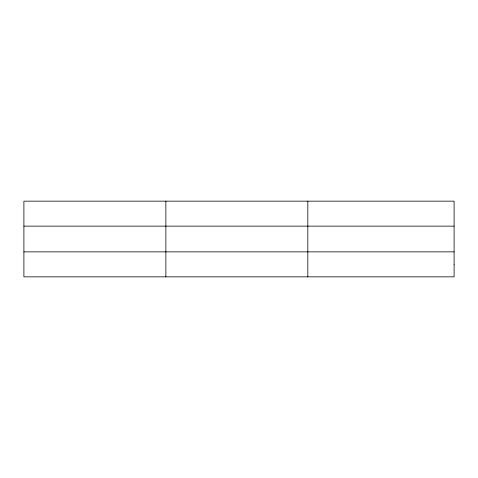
<?xml version="1.0" encoding="UTF-8"?>
<svg xmlns="http://www.w3.org/2000/svg" width="478" height="478" viewBox="0 0 478 478"><rect width="100%" height="100%" fill="white"/><g stroke="black" fill="none" stroke-linecap="round" stroke-linejoin="round"><path stroke-width="0.72" d="M165.866 276.846L165.866 201.154M307.832 276.846L307.832 201.154M23.9 226.136L454.1 226.136M23.9 251.864L454.1 251.864M454.1 264.358L454.1 276.846L23.9 276.846L23.9 201.154L454.1 201.154L454.1 264.358"/></g></svg>
